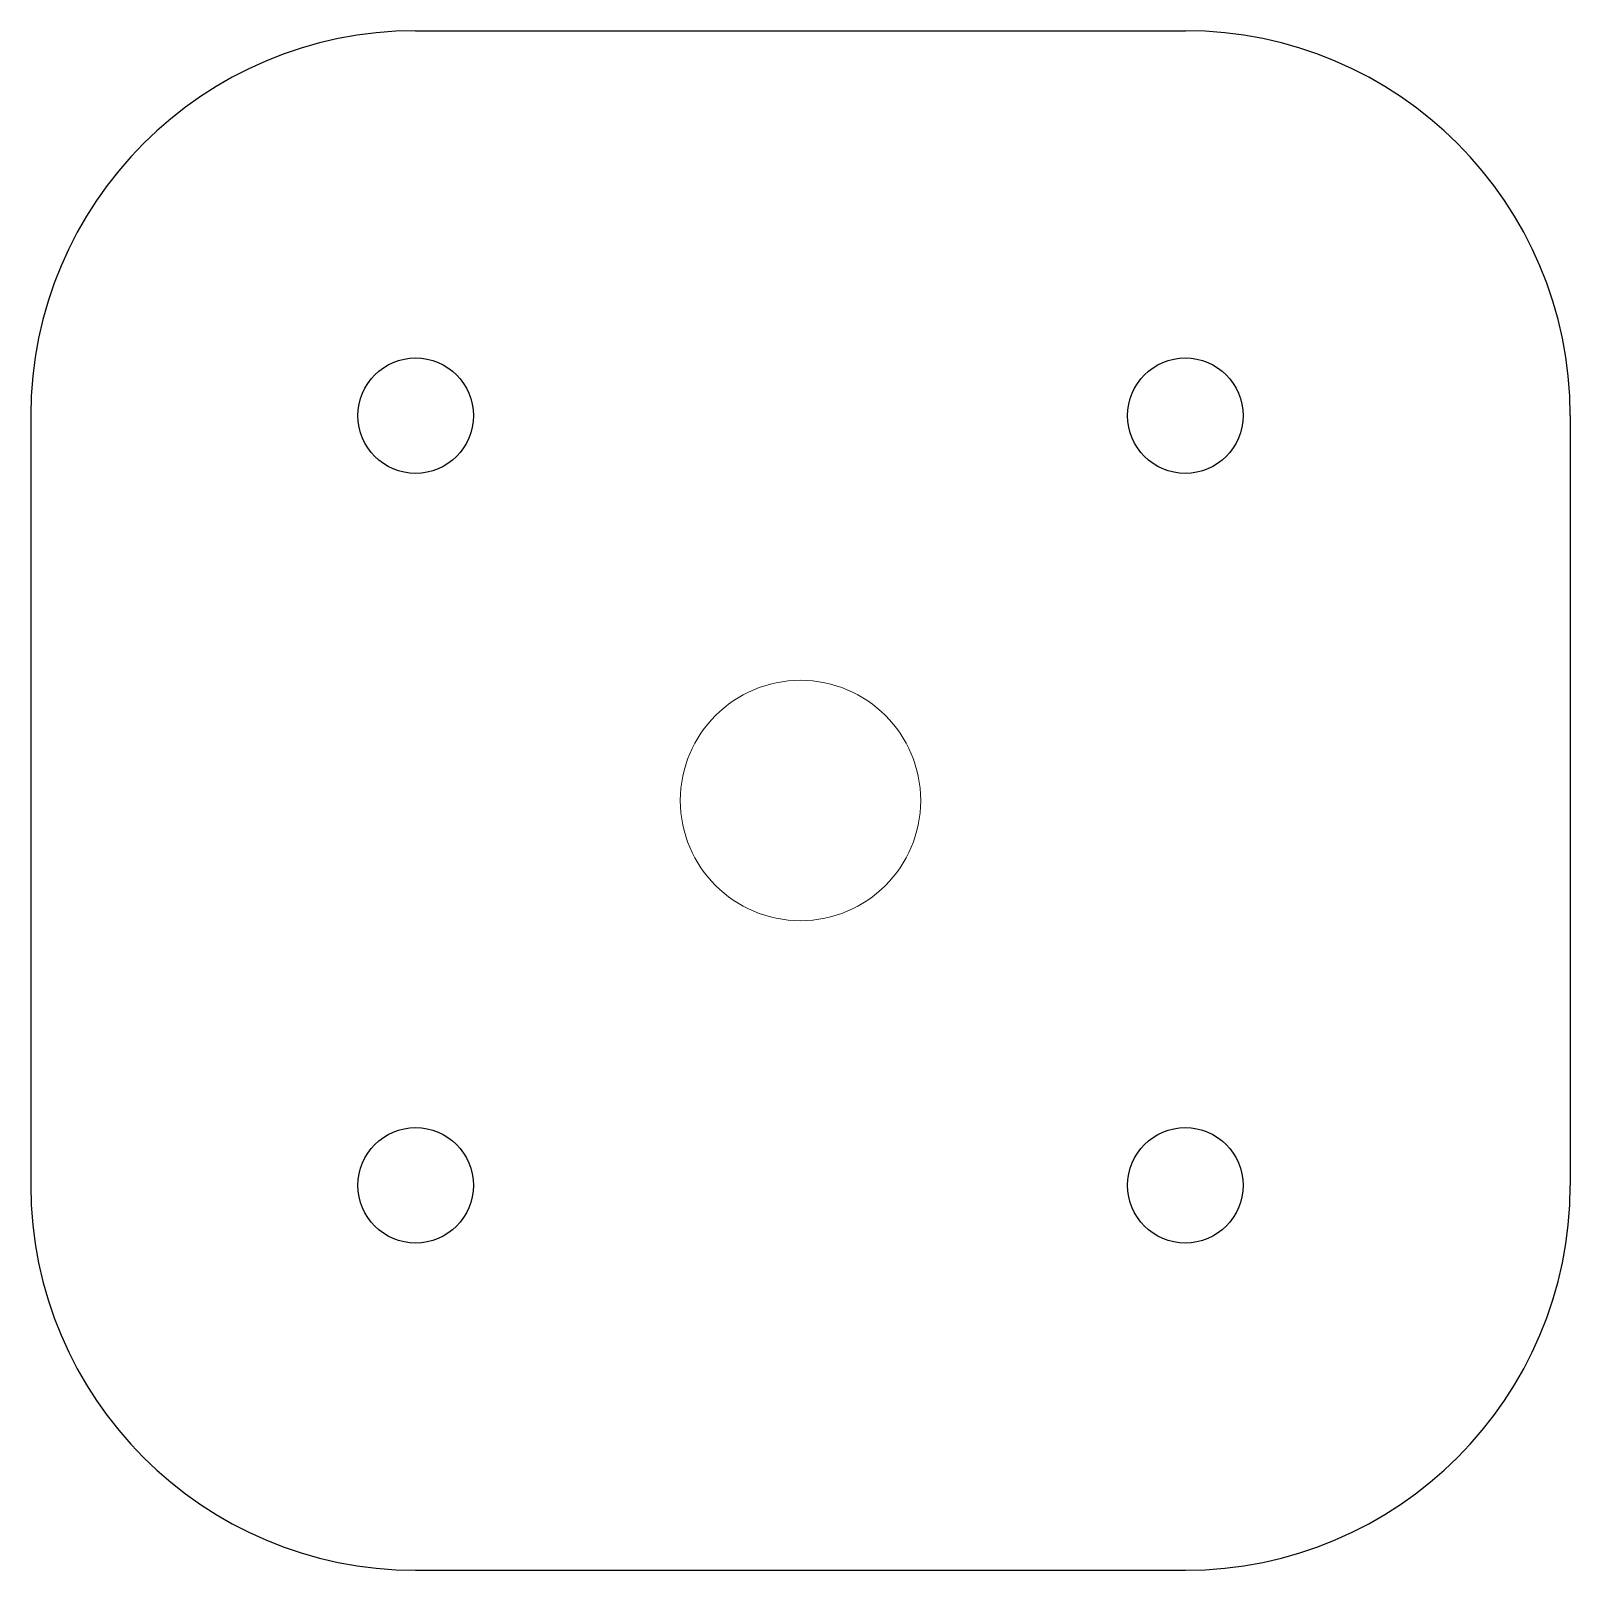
# Model space of a CAD drawing. Header units: millimetres. Extents: x -20 to 20, y -20 to 20.
import ezdxf

# ---------------------------------------------------------------- set-up
doc = ezdxf.new("R2010")
doc.units = ezdxf.units.MM
doc.layers.get('0').update_dxf_attribs({"linetype": 'CONTINUOUS', "lineweight": 25, "true_color": 0x000000})
doc.layers.add('rod-support', color=7, linetype='CONTINUOUS', lineweight=0, true_color=0x000000)

msp = doc.modelspace()

# ---------------------------------------------------------------- linework, layer by layer
for p, q in [((-10, 20), (10, 20)), ((-20, 10), (-20, -10)), ((20, 10), (20, -10)), ((-10, -20), (10, -20))]:
    msp.add_line(p, q)
for centre in [(-10, 10), (10, 10), (-10, -10), (10, -10)]:
    msp.add_circle(centre, 1.5)
for centre, start, end in [((-10, 10), 90, 180), ((10, 10), 360, 90), ((-10, -10), 180, 270), ((10, -10), 270, 360)]:
    msp.add_arc(centre, 10, start, end)
at = {"layer": 'rod-support'}
msp.add_circle((0, 0), 3.123, dxfattribs=at)

doc.saveas('drawing.dxf')
